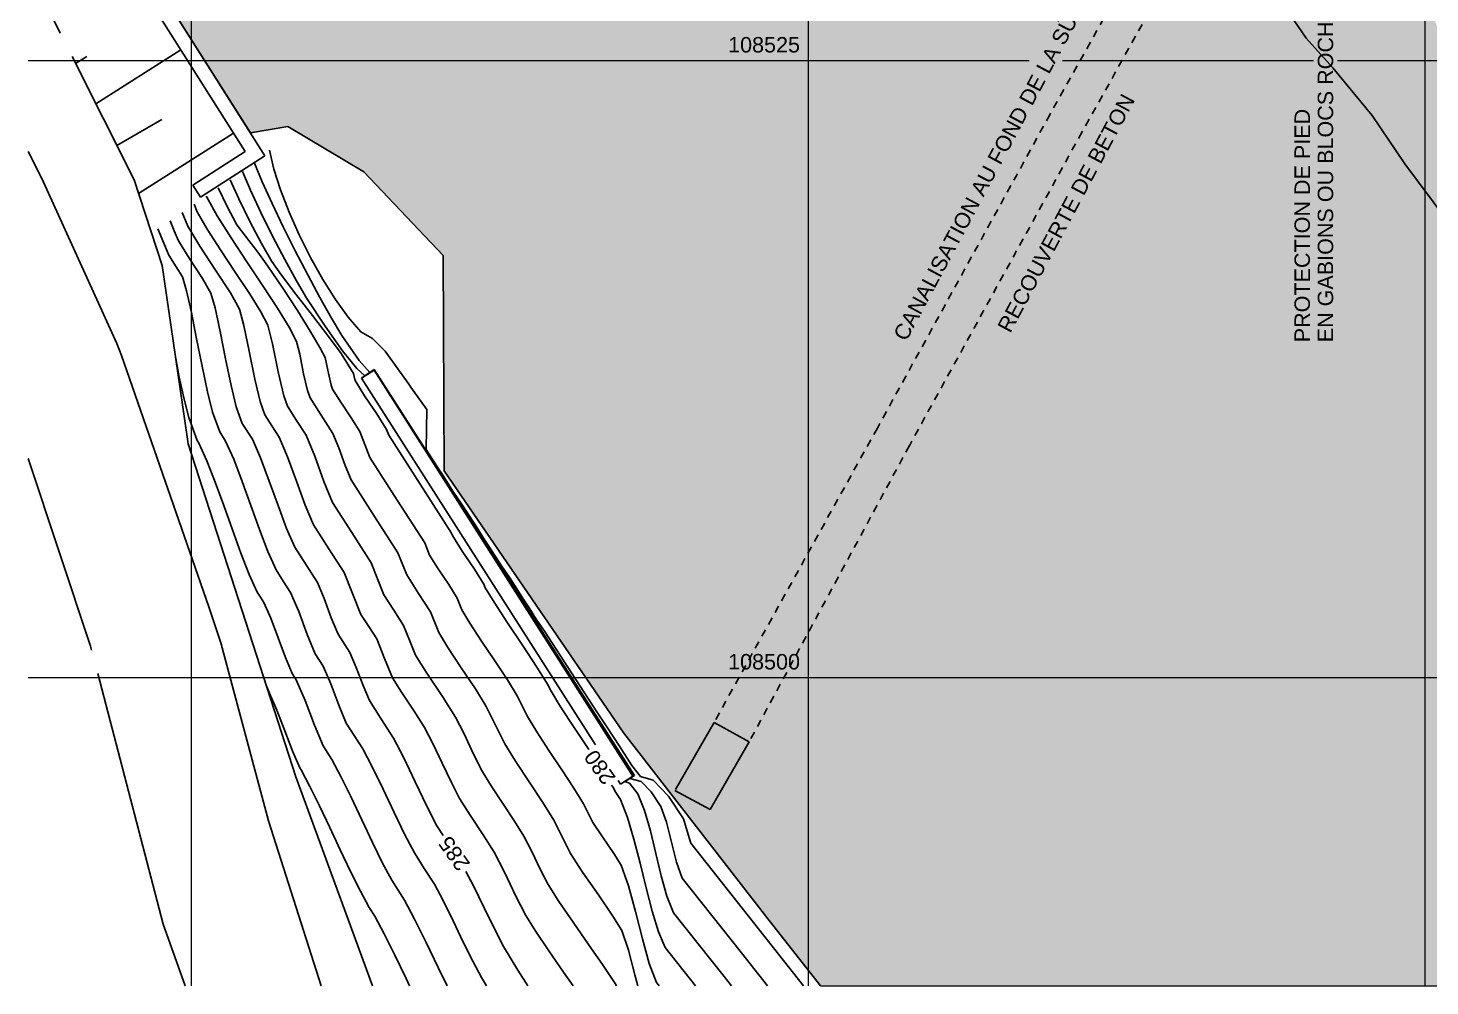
# Model space of a CAD drawing. Extents: x -427 to 62994, y 410 to 109394.
# Drawn here: x 62403.5 to 62460.3, y 108928.8 to 108967.6 of the extents above; entities that cross this region are included whole.
import ezdxf
from ezdxf.enums import TextEntityAlignment as Align

# ---------------------------------------------------------------- set-up
doc = ezdxf.new("R2010")
doc.units = 0
doc.header["$MEASUREMENT"] = 0
doc.linetypes.add('DOT', pattern=[0.55, 0.3, -0.25])
doc.layers.add('0_Hatch', color=2, linetype='Continuous', lineweight=9)
for name, color, linetype in [('Bâti', 7, 'Continuous'), ('colore lago', 131, 'Continuous'), ('coordinate', 2, 'Continuous'), ('curve livello 1m', 2, 'Continuous'), ('curve livello 5m', 7, 'Continuous'), ('Limite fiume', 6, 'Continuous'), ('LIN018CO', 6, 'Continuous'), ('pendenze', 2, 'Continuous'), ('Strade', 7, 'Continuous'), ('TalusHautBas', 7, 'Continuous'), ('TEXT035', 1, 'Continuous')]:
    doc.layers.add(name, color=color, linetype=linetype)
doc.layers.add('Colori bordi', color=5, linetype='Continuous', plot=False)
doc.styles.add('ARIAL', font='arial.ttf')

msp = doc.modelspace()

# ---------------------------------------------------------------- hatches: boundary and pattern name
at = {"layer": '0_Hatch', "true_color": 0xf8991e}
h = msp.add_hatch(dxfattribs=at)
h.set_pattern_fill('ANGLE', color=30)
h.set_pattern_definition([(0, (0, 0), (0, 0.275), [0.2, -0.075]), (90, (0, 0), (-0.275, 2e-17), [0.2, -0.075])])
h.paths.add_polyline_path([(62468.409, 108957.003), (62467.144, 108958.416), (62465.909, 108959.943), (62464.494, 108961.413), (62463.416, 108963.055), (62462.433, 108964.598), (62461.319, 108966.025), (62460.529, 108967.905), (62459.803, 108968.991), (62458.795, 108970.645), (62457.973, 108971.375), (62457.094, 108972.239), (62455.993, 108975.81), (62455.871, 108978.561), (62455.792, 108980.208), (62456.42, 108981.778), (62456.894, 108982.71), (62457.613, 108984.278), (62456.509, 108985.599), (62456.633, 108985.7), (62456.419, 108985.949), (62453.27, 108989.621), (62452.571, 108988.881), (62451.931, 108987.799), (62451.145, 108985.883), (62451.055, 108983.353), (62449.575, 108982.899), (62450.034, 108981.375), (62450.747, 108979.687), (62451.638, 108977.403), (62452.406, 108974.905), (62453.016, 108973.053), (62453.447, 108970.675), (62454.247, 108968.775), (62455.3, 108967.229), (62456.379, 108966.017), (62457.985, 108964.093), (62459.301, 108962.127), (62461.001, 108959.854), (62463.088, 108957.246), (62465.279, 108954.634), (62467.569, 108951.889), (62469.668, 108948.981), (62472.032, 108946.318), (62474.248, 108943.738), (62475.735, 108941.798), (62476.939, 108940.292), (62478.241, 108939.125), (62479.592, 108937.814), (62481.303, 108936.879), (62482.843, 108936.479), (62484.36, 108936.084), (62486.038, 108935.671), (62487.784, 108935.2), (62489.707, 108934.754), (62491.342, 108934.309), (62493.613, 108933.634), (62495.338, 108933.017), (62497.131, 108932.113), (62498.589, 108931.324), (62500.264, 108930.613), (62498.702, 108932.306), (62498.964, 108936.565), (62494.56, 108942.47), (62494.094, 108942.387), (62491.728, 108942.168), (62490.366, 108941.843), (62488.567, 108941.556), (62486.75, 108941.369), (62484.924, 108941.242), (62483.53, 108941.069), (62482.371, 108941.51), (62481.143, 108942.081), (62480.244, 108942.831), (62478.618, 108944.608), (62477.232, 108946.035), (62475.899, 108947.805), (62474.402, 108950.082), (62472.478, 108952.044), (62471.217, 108953.682), (62469.657, 108955.46)])
at = {"layer": 'colore lago', "ltscale": 2.5}
h = msp.add_hatch(color=256, dxfattribs=at)
h.dxf.hatch_style = 1
h.paths.add_polyline_path([(62403.499, 108977.658), (62404.097, 108976.694), (62408.916, 108969.059), (62412.513, 108963.385), (62414.029, 108963.649), (62417.111, 108961.802), (62420.321, 108958.422), (62420.36, 108949.694), (62427.644, 108939.064), (62433.439, 108931.59), (62435.62, 108928.82), (62504.445, 108928.82), (62502.417, 108930.828), (62500.274, 108930.602), (62498.589, 108931.324), (62497.131, 108932.113), (62495.338, 108933.017), (62493.613, 108933.634), (62491.905, 108934.167), (62489.707, 108934.754), (62487.784, 108935.2), (62486.027, 108935.577), (62484.36, 108936.084), (62482.854, 108936.418), (62481.303, 108936.879), (62479.592, 108937.814), (62478.241, 108939.125), (62476.939, 108940.292), (62475.735, 108941.798), (62474.248, 108943.738), (62472.032, 108946.318), (62469.668, 108948.981), (62467.569, 108951.889), (62465.279, 108954.634), (62463.088, 108957.246), (62461.001, 108959.854), (62459.301, 108962.127), (62457.985, 108964.093), (62456.379, 108966.017), (62455.3, 108967.229), (62454.247, 108968.775), (62453.447, 108970.675), (62453.016, 108973.053), (62452.406, 108974.905), (62451.638, 108977.403), (62450.902, 108979.29), (62450.747, 108979.687), (62450.034, 108981.375), (62449.575, 108982.899), (62451.055, 108983.353), (62451.145, 108985.883), (62451.918, 108987.768), (62451.47, 108991.694), (62446.435, 108996.988), (62437.346, 109006.227), (62431.087, 109012.674), (62423.709, 109020.312), (62417.08, 109027.37), (62407.871, 109037.702), (62404.726, 109041.749), (62403.499, 109043.471)])

# ---------------------------------------------------------------- linework, layer by layer
at = {"layer": 'Bâti', "linetype": 'DOT'}
for p, q in [((62450.851, 108974.742), (62444.924, 108964.14)), ((62452.144, 108974.02), (62446.217, 108963.418)), ((62444.924, 108964.14), (62437.922, 108951.426)), ((62446.221, 108963.426), (62439.219, 108950.712)), ((62437.922, 108951.426), (62431.302, 108939.493)), ((62439.222, 108950.717), (62432.727, 108938.715))]:
    msp.add_line(p, q, dxfattribs=at)
at = {"layer": 'Bâti', "linetype": 'Continuous'}
for p, q in [((62408.426, 108968.748), (62412.302, 108962.634)), ((62408.916, 108969.059), (62413.101, 108962.457)), ((62412.302, 108962.634), (62410.174, 108961.274)), ((62413.101, 108962.457), (62410.486, 108960.785)), ((62410.486, 108960.785), (62410.174, 108961.274)), ((62417.525, 108953.801), (62417.016, 108953.448)), ((62417.521, 108953.771), (62417.016, 108953.448)), ((62426.494, 108938.588), (62417.016, 108953.448)), ((62428.014, 108937.32), (62417.521, 108953.771)), ((62428.08, 108937.342), (62417.525, 108953.801)), ((62431.302, 108939.493), (62429.738, 108936.778)), ((62432.727, 108938.715), (62431.302, 108939.493)), ((62432.727, 108938.715), (62431.145, 108935.968)), ((62427.509, 108936.997), (62427.413, 108937.146)), ((62428.08, 108937.342), (62427.509, 108936.997)), ((62428.014, 108937.32), (62427.509, 108936.997)), ((62431.145, 108935.968), (62429.72, 108936.746))]:
    msp.add_line(p, q, dxfattribs=at)
at = {"layer": 'Colori bordi', "linetype": 'Continuous', "lineweight": 0, "flags": 128}
msp.add_lwpolyline([(62408.916, 108969.059), (62412.513, 108963.385), (62414.029, 108963.649), (62417.111, 108961.802), (62420.321, 108958.422), (62420.36, 108949.694), (62427.644, 108939.064), (62433.439, 108931.59), (62435.62, 108928.82), (62504.445, 108928.82), (62502.417, 108930.828), (62500.274, 108930.602), (62498.702, 108932.306), (62498.964, 108936.565), (62489.965, 108948.96), (62481.395, 108960.763), (62478.514, 108960.076), (62470.616, 108966.48), (62469.87, 108969.607)], dxfattribs=at)
at = {"layer": 'coordinate', "linetype": 'Continuous', "lineweight": 0}
for p, q in [((62410.112, 109126.32), (62410.112, 108928.82)), ((62435.112, 109126.32), (62435.112, 108928.82)), ((62460.112, 109126.32), (62460.112, 108928.82)), ((62403.499, 108966.319), (62444.079, 108966.319)), ((62445.428, 108966.319), (62455.599, 108966.319)), ((62456.569, 108966.319), (62546.999, 108966.319)), ((62403.499, 108941.319), (62474.425, 108941.319))]:
    msp.add_line(p, q, dxfattribs=at)
at = {"layer": 'curve livello 1m', "flags": 128}
for points in [[(62413.29, 108962.682), (62413.462, 108961.921), (62413.729, 108961.076), (62414.076, 108960.176), (62414.488, 108959.251), (62414.949, 108958.332), (62415.445, 108957.45), (62415.96, 108956.634), (62416.478, 108955.915), (62416.985, 108955.322), (62417.46, 108955.057), (62417.974, 108954.542), (62418.549, 108953.735), (62418.832, 108953.339), (62419.111, 108952.948), (62419.66, 108952.179), (62419.648, 108951.377), (62419.633, 108950.562), (62420.195, 108949.688), (62420.265, 108949.579), (62420.334, 108949.471), (62420.472, 108949.256), (62420.747, 108948.829), (62421.047, 108948.391), (62421.603, 108947.527), (62421.878, 108947.101), (62422.014, 108946.889), (62422.15, 108946.678), (62422.687, 108945.845), (62423.025, 108945.351), (62423.566, 108944.511), (62423.833, 108944.097), (62424.098, 108943.687), (62424.459, 108943.159), (62425.522, 108941.513), (62426.55, 108939.921), (62426.958, 108939.325), (62427.216, 108938.926), (62427.472, 108938.53), (62427.977, 108937.748), (62428.326, 108937.307), (62428.747, 108937.189), (62428.837, 108937.164), (62429.46, 108936.511), (62430.068, 108935.588), (62430.216, 108935.096), (62430.364, 108934.605), (62433.111, 108931.136), (62434.927, 108928.82)], [(62433.469, 108928.82), (62432.412, 108930.168), (62430.015, 108933.194), (62429.779, 108933.838), (62429.579, 108934.644), (62429.378, 108935.451), (62429.142, 108936.098), (62429.142, 108936.098), (62428.754, 108936.687), (62428.356, 108937.103), (62428.356, 108937.103), (62428.097, 108937.176), (62427.897, 108937.232), (62428.059, 108937.335), (62427.611, 108938.033), (62427.4, 108938.364), (62427.177, 108938.712), (62427.071, 108938.878), (62426.848, 108939.226), (62426.742, 108939.392), (62425.853, 108940.777), (62425.425, 108941.449), (62424.541, 108942.827), (62424.108, 108943.506), (62423.887, 108943.85), (62423.779, 108944.02), (62423.67, 108944.191), (62423.449, 108944.534), (62423.231, 108944.877), (62422.791, 108945.563), (62422.571, 108945.907), (62422.133, 108946.591), (62422.077, 108946.678), (62421.968, 108946.848), (62421.913, 108946.935), (62421.803, 108947.106), (62421.693, 108947.279), (62421.474, 108947.62), (62421.252, 108947.968), (62420.816, 108948.648), (62420.704, 108948.823), (62420.487, 108949.162), (62420.431, 108949.25), (62420.322, 108949.42), (62420.294, 108949.464), (62420.24, 108949.548), (62420.212, 108949.592), (62420.157, 108949.677), (62419.933, 108950.029), (62419.499, 108950.705), (62419.273, 108951.059), (62418.841, 108951.734), (62418.727, 108951.911), (62418.512, 108952.248), (62418.398, 108952.426), (62418.182, 108952.762), (62417.954, 108953.12), (62417.524, 108953.79), (62417.347, 108953.678), (62416.913, 108954.162), (62416.217, 108955.181), (62416.217, 108955.181), (62415.797, 108955.884), (62415.329, 108956.717), (62414.833, 108957.639), (62414.332, 108958.609), (62413.844, 108959.586), (62413.391, 108960.53), (62412.994, 108961.399), (62412.674, 108962.153)], [(62432.01, 108928.82), (62431.713, 108929.2), (62429.666, 108931.783), (62429.396, 108932.453), (62429.16, 108933.282), (62428.941, 108934.192), (62428.723, 108935.102), (62428.487, 108935.934), (62428.215, 108936.608), (62428.215, 108936.608), (62427.875, 108937.043), (62427.677, 108937.099), (62427.781, 108937.165), (62427.885, 108937.232), (62428.034, 108937.327), (62427.84, 108937.629), (62427.377, 108938.355), (62427.28, 108938.505), (62427.048, 108938.869), (62426.952, 108939.019), (62426.72, 108939.383), (62426.337, 108939.98), (62425.406, 108941.44), (62425.026, 108942.031), (62424.092, 108943.496), (62423.997, 108943.643), (62423.763, 108944.011), (62423.529, 108944.378), (62423.435, 108944.525), (62422.965, 108945.261), (62422.778, 108945.553), (62422.307, 108946.291), (62422.121, 108946.581), (62422.003, 108946.766), (62421.957, 108946.838), (62421.839, 108947.023), (62421.792, 108947.095), (62421.556, 108947.465), (62421.464, 108947.61), (62420.991, 108948.35), (62420.807, 108948.638), (62420.57, 108949.009), (62420.478, 108949.152), (62420.36, 108949.337), (62420.314, 108949.409), (62420.255, 108949.502), (62420.232, 108949.538), (62420.173, 108949.63), (62420.15, 108949.666), (62419.676, 108950.41), (62419.493, 108950.694), (62419.018, 108951.439), (62418.836, 108951.723), (62418.598, 108952.096), (62418.508, 108952.237), (62418.27, 108952.61), (62418.179, 108952.751), (62417.702, 108953.499), (62417.522, 108953.779), (62417.154, 108953.544), (62416.825, 108953.837), (62416.249, 108954.554), (62415.537, 108955.549), (62414.8, 108956.676), (62414.8, 108956.676), (62414.378, 108957.391), (62413.902, 108958.258), (62413.409, 108959.206), (62412.934, 108960.163), (62412.514, 108961.059), (62412.186, 108961.821)], [(62428.213, 108928.82), (62428.098, 108929.266), (62427.841, 108930.265), (62427.563, 108931.067), (62427.563, 108931.067), (62427.207, 108931.649), (62426.615, 108932.509), (62425.978, 108933.428), (62425.487, 108934.188), (62425.487, 108934.188), (62425.15, 108934.857), (62424.804, 108935.544), (62424.804, 108935.544), (62424.364, 108936.253), (62423.808, 108937.095), (62423.254, 108937.932), (62422.824, 108938.627), (62422.824, 108938.627), (62422.448, 108939.387), (62422.072, 108940.146), (62422.072, 108940.146), (62421.629, 108940.858), (62421.06, 108941.713), (62420.516, 108942.535), (62420.146, 108943.146), (62420.146, 108943.146), (62419.806, 108943.98), (62419.326, 108944.728), (62418.849, 108945.472), (62418.849, 108945.472), (62418.489, 108946.371), (62417.542, 108947.848), (62416.595, 108949.323), (62416.352, 108949.913), (62416.098, 108950.621), (62415.854, 108951.211), (62415.854, 108951.211), (62415.385, 108951.942), (62414.928, 108952.656), (62414.928, 108952.656), (62414.823, 108952.947), (62414.668, 108953.623), (62414.51, 108954.415), (62414.38, 108954.937), (62414.38, 108954.937), (62414.085, 108955.511), (62413.609, 108956.285), (62413.016, 108957.193), (62412.369, 108958.165), (62411.732, 108959.132), (62411.167, 108960.026), (62410.739, 108960.778), (62410.739, 108960.778), (62410.72, 108960.825)], [(62411.209, 108961.157), (62411.563, 108960.399), (62411.966, 108959.666), (62412.309, 108959.196), (62412.807, 108958.552), (62413.224, 108957.992), (62413.826, 108957.095), (62414.414, 108956.187), (62414.932, 108955.356), (62415.324, 108954.693), (62415.535, 108954.285), (62415.652, 108953.774), (62415.784, 108953.167), (62415.843, 108953.003), (62416.17, 108952.47), (62416.6, 108951.842), (62416.941, 108951.291), (62417.149, 108950.761), (62417.356, 108950.232), (62418.465, 108948.503), (62419.576, 108946.772), (62419.777, 108946.27), (62420.117, 108945.719), (62420.55, 108945.085), (62420.893, 108944.53), (62421.083, 108944.066), (62421.405, 108943.522), (62421.88, 108942.797), (62422.418, 108941.994), (62422.929, 108941.218), (62423.324, 108940.575), (62423.741, 108939.732), (62424.12, 108939.111), (62424.607, 108938.367), (62425.132, 108937.579), (62425.625, 108936.828), (62426.013, 108936.194), (62426.391, 108935.444), (62426.776, 108934.858), (62427.242, 108934.187), (62427.539, 108933.718), (62427.843, 108932.881), (62428.125, 108931.835), (62428.398, 108930.732), (62428.675, 108929.723), (62428.969, 108928.962), (62429.081, 108928.82)], [(62425.589, 108928.82), (62425.2, 108929.378), (62424.609, 108930.237), (62424.087, 108931.02), (62423.679, 108931.677), (62423.679, 108931.677), (62423.274, 108932.461), (62422.805, 108933.43), (62422.386, 108934.245), (62422.386, 108934.245), (62421.95, 108934.937), (62421.418, 108935.738), (62420.99, 108936.418), (62420.99, 108936.418), (62420.657, 108937.063), (62420.28, 108937.853), (62419.902, 108938.643), (62419.569, 108939.288), (62419.569, 108939.288), (62419.148, 108939.955), (62418.636, 108940.722), (62418.273, 108941.308), (62418.273, 108941.308), (62417.953, 108942.093), (62417.632, 108942.879), (62417.632, 108942.879), (62417.312, 108943.379), (62416.993, 108943.876), (62416.993, 108943.876), (62416.654, 108944.722), (62416.315, 108945.568), (62416.315, 108945.568), (62415.694, 108946.537), (62415.073, 108947.505), (62414.733, 108948.298), (62414.377, 108949.278), (62414.021, 108950.258), (62413.681, 108951.052), (62413.681, 108951.052), (62413.385, 108951.512), (62413.098, 108951.961), (62413.098, 108951.961), (62412.901, 108952.508), (62412.686, 108953.411), (62412.459, 108954.537), (62412.246, 108955.583), (62412.069, 108956.243), (62412.069, 108956.243), (62411.701, 108956.899), (62411.099, 108957.819), (62410.458, 108958.791), (62409.974, 108959.604), (62409.974, 108959.604), (62409.743, 108960.16)], [(62427.352, 108928.82), (62427.295, 108928.918), (62426.81, 108929.644), (62426.215, 108930.503), (62425.591, 108931.399), (62425.019, 108932.24), (62424.583, 108932.933), (62424.583, 108932.933), (62424.273, 108933.531), (62423.915, 108934.272), (62423.595, 108934.894), (62423.595, 108934.894), (62423.22, 108935.499), (62422.745, 108936.216), (62422.274, 108936.93), (62421.907, 108937.523), (62421.907, 108937.523), (62421.558, 108938.21), (62421.169, 108939.03), (62420.821, 108939.717), (62420.821, 108939.717), (62420.297, 108940.546), (62419.661, 108941.499), (62419.209, 108942.227), (62419.209, 108942.227), (62418.964, 108942.828), (62418.719, 108943.429), (62418.719, 108943.429), (62418.319, 108944.053), (62417.921, 108944.674), (62417.921, 108944.674), (62417.662, 108945.321), (62417.402, 108945.969), (62417.402, 108945.969), (62416.618, 108947.192), (62415.834, 108948.414), (62415.484, 108949.263), (62415.118, 108950.282), (62414.768, 108951.132), (62414.768, 108951.132), (62414.385, 108951.727), (62414.013, 108952.309), (62414.013, 108952.309), (62413.862, 108952.728), (62413.64, 108953.7), (62413.412, 108954.838), (62413.224, 108955.59), (62413.224, 108955.59), (62412.938, 108956.134), (62412.469, 108956.882), (62411.897, 108957.747), (62411.302, 108958.644), (62410.762, 108959.488), (62410.357, 108960.191), (62410.357, 108960.191), (62410.231, 108960.493)], [(62422.079, 108928.82), (62421.872, 108929.166), (62421.872, 108929.166), (62421.534, 108929.797), (62421.139, 108930.598), (62420.723, 108931.462), (62420.32, 108932.28), (62419.968, 108932.945), (62419.968, 108932.945), (62419.559, 108933.581), (62419.156, 108934.209), (62419.156, 108934.209), (62418.772, 108934.944), (62418.337, 108935.843), (62417.886, 108936.797), (62417.451, 108937.696), (62417.066, 108938.43), (62417.066, 108938.43), (62416.716, 108938.973), (62416.399, 108939.47), (62416.399, 108939.47), (62416.091, 108940.192), (62415.766, 108941.056), (62415.458, 108941.778), (62415.458, 108941.778), (62415.137, 108942.279), (62414.811, 108943.057), (62414.468, 108943.988), (62414.141, 108944.765), (62414.141, 108944.765), (62413.846, 108945.226), (62413.551, 108945.686), (62413.222, 108946.419), (62412.879, 108947.313), (62412.529, 108948.289), (62412.179, 108949.265), (62411.836, 108950.16), (62411.507, 108950.893), (62411.507, 108950.893), (62411.268, 108951.267), (62410.978, 108952.069), (62410.772, 108952.894), (62410.553, 108953.93), (62410.331, 108955.046), (62410.118, 108956.109), (62409.923, 108956.987), (62409.758, 108957.548), (62409.758, 108957.548), (62409.503, 108957.962), (62409.208, 108958.431), (62409.208, 108958.431), (62409.138, 108958.599), (62408.766, 108959.496)], [(62409.484, 108954.243), (62409.626, 108953.484), (62409.824, 108952.597), (62410.017, 108951.849), (62410.353, 108950.919), (62410.421, 108950.813), (62410.746, 108950.098), (62411.085, 108949.236), (62411.431, 108948.285), (62411.78, 108947.304), (62412.126, 108946.354), (62412.464, 108945.491), (62412.79, 108944.777), (62412.922, 108944.571), (62413.055, 108944.364), (62413.335, 108943.719), (62413.632, 108942.922), (62413.928, 108942.126), (62414.209, 108941.481), (62414.371, 108941.228), (62414.729, 108940.391), (62415.105, 108939.388), (62415.463, 108938.551), (62415.815, 108938.001), (62416.182, 108937.308), (62416.593, 108936.467), (62417.027, 108935.553), (62417.461, 108934.638), (62417.872, 108933.798), (62418.239, 108933.105), (62418.759, 108932.296), (62419.168, 108931.524), (62419.635, 108930.575), (62420.118, 108929.573), (62420.489, 108928.82)], [(62413.15, 108941.009), (62413.281, 108940.683), (62413.284, 108940.678), (62413.585, 108939.996), (62413.905, 108939.154), (62414.225, 108938.313), (62414.526, 108937.631), (62414.564, 108937.572), (62414.918, 108936.908), (62415.312, 108936.112), (62415.73, 108935.237), (62416.156, 108934.335), (62416.574, 108933.46), (62416.968, 108932.664), (62417.322, 108932.001), (62417.55, 108931.646), (62417.932, 108930.932), (62418.365, 108930.061), (62418.822, 108929.116), (62418.965, 108928.82)]]:
    msp.add_lwpolyline(points, dxfattribs=at)
at = {"layer": 'curve livello 5m', "flags": 128}
for points in [[(62411.697, 108961.489), (62412.038, 108960.717), (62412.486, 108959.802), (62412.96, 108958.902), (62413.383, 108958.171), (62413.383, 108958.171), (62413.769, 108957.622), (62414.357, 108956.851), (62415.032, 108955.982), (62415.679, 108955.139), (62416.184, 108954.445), (62416.184, 108954.445), (62416.691, 108953.632), (62416.745, 108953.387), (62416.758, 108953.351), (62417.136, 108952.734), (62417.634, 108952.007), (62418.028, 108951.37), (62418.028, 108951.37), (62418.117, 108951.142), (62419.389, 108949.159), (62420.663, 108947.173), (62420.705, 108947.068), (62421.094, 108946.439), (62421.588, 108945.714), (62421.98, 108945.08), (62421.98, 108945.08), (62422.019, 108944.985), (62422.387, 108944.365), (62422.929, 108943.538), (62423.542, 108942.622), (62424.125, 108941.737), (62424.575, 108941.004), (62424.575, 108941.004), (62424.658, 108940.836), (62425.086, 108940.136), (62425.636, 108939.296), (62426.228, 108938.406), (62426.23, 108938.403)], [(62420.325, 108934.913), (62420.073, 108935.314), (62419.662, 108936.11), (62419.196, 108937.086), (62418.729, 108938.063), (62418.318, 108938.859), (62417.802, 108939.658), (62417.336, 108940.389), (62417.077, 108940.995), (62416.804, 108941.722), (62416.545, 108942.329), (62416.065, 108943.077), (62415.791, 108943.731), (62415.503, 108944.513), (62415.228, 108945.167), (62414.77, 108945.881), (62414.312, 108946.595), (62413.979, 108947.353), (62413.63, 108948.287), (62413.276, 108949.28), (62412.927, 108950.214), (62412.594, 108950.972), (62412.183, 108951.614), (62411.94, 108952.288), (62411.73, 108953.146), (62411.507, 108954.227), (62411.286, 108955.34), (62411.083, 108956.294), (62410.914, 108956.896), (62410.565, 108957.491), (62410.027, 108958.304), (62409.591, 108959.018), (62409.423, 108959.422), (62409.254, 108959.828)], [(62427.15, 108936.961), (62427.222, 108936.843), (62427.222, 108936.843), (62427.294, 108936.7), (62427.514, 108936.369), (62427.792, 108935.651), (62428.054, 108934.77), (62428.304, 108933.797), (62428.549, 108932.8), (62428.796, 108931.851), (62429.05, 108931.018), (62429.318, 108930.372), (62429.318, 108930.372), (62430.547, 108928.82)], [(62423.752, 108928.82), (62423.349, 108929.463), (62422.776, 108930.421), (62422.413, 108931.11), (62421.986, 108931.986), (62421.554, 108932.874), (62421.246, 108933.463)]]:
    msp.add_lwpolyline(points, dxfattribs=at)
at = {"layer": 'Limite fiume', "linetype": 'Continuous'}
for p, q in [((62414.029, 108963.649), (62412.513, 108963.385)), ((62414.029, 108963.649), (62417.111, 108961.802)), ((62417.111, 108961.802), (62420.321, 108958.422)), ((62420.321, 108958.422), (62420.36, 108949.694)), ((62420.36, 108949.694), (62427.644, 108939.064)), ((62427.644, 108939.064), (62433.439, 108931.59)), ((62433.439, 108931.59), (62435.62, 108928.82))]:
    msp.add_line(p, q, dxfattribs=at)
at = {"layer": 'LIN018CO', "lineweight": 0}
msp.add_spline([(62456.146, 108969.442), (62456.146, 108971.001), (62456.745, 108970.102), (62464.932, 108976.435)], degree=3, dxfattribs=at)
at = {"layer": 'pendenze', "linetype": 'Continuous'}
for p, q in [((62405.427, 108966.194), (62405.887, 108966.475)), ((62406.245, 108964.566), (62409.693, 108966.751)), ((62407.092, 108962.881), (62408.926, 108963.926)), ((62407.975, 108960.936), (62411.83, 108963.38))]:
    msp.add_line(p, q, dxfattribs=at)
at = {"layer": 'Strade', "linetype": 'Continuous', "flags": 128}
for points in [[(62403.499, 108962.631), (62404.062, 108961.532), (62407.099, 108954.849), (62407.287, 108954.371), (62410.826, 108944.187), (62411.314, 108942.722), (62413.24, 108935.517), (62415.377, 108928.82)], [(62403.499, 108950.192), (62406.035, 108942.589), (62406.076, 108942.432)], [(62406.326, 108941.475), (62408.977, 108931.33), (62409.865, 108928.82)]]:
    msp.add_lwpolyline(points, dxfattribs=at)
at = {"layer": 'TalusHautBas', "linetype": 'Continuous'}
for p, q in [((62404.805, 108967.432), (62403.499, 108970.032)), ((62407.796, 108961.479), (62405.286, 108966.475)), ((62408.935, 108958.013), (62407.796, 108961.479)), ((62408.935, 108958.013), (62409.838, 108951.808)), ((62409.838, 108951.808), (62409.991, 108950.782)), ((62414.351, 108937.294), (62409.991, 108950.782)), ((62417.457, 108928.82), (62414.351, 108937.294))]:
    msp.add_line(p, q, dxfattribs=at)
at = {"layer": 'TalusHautBas', "linetype": 'Continuous', "flags": 128}
msp.add_lwpolyline([(62461.001, 108959.854), (62459.301, 108962.127), (62457.985, 108964.093), (62456.379, 108966.017), (62455.3, 108967.229), (62454.247, 108968.775)], dxfattribs=at)

# ---------------------------------------------------------------- texts
at = {"layer": 'coordinate', "color": 1, "style": 'ARIAL'}
for s, p in [('EN GABIONS OU BLOCS ROCHER', (62456.397, 108954.902)), ('PROTECTION DE PIED', (62455.454, 108954.902))]:
    msp.add_text(s, height=0.625, rotation=90.0001, dxfattribs=at).set_placement(p)
for s, rotation, p in [('108525', 0.0001, (62434.787, 108966.645)), ('108500', 0.0001, (62434.787, 108941.645)), ('280', 125.1835, (62426.507, 108938.454)), ('285', 125.1835, (62420.605, 108934.958))]:
    msp.add_text(s, height=0.625, rotation=rotation, dxfattribs=at).set_placement(p, align=Align.RIGHT)
at = {"layer": 'TEXT035', "linetype": 'Continuous', "lineweight": 0, "style": 'ARIAL'}
for s, p in [('CANALISATION AU FOND DE LA SÛRE', (62439.092, 108954.904)), ('RECOUVERTE DE BETON', (62443.311, 108955.239))]:
    msp.add_text(s, height=0.625, rotation=61.885, dxfattribs=at).set_placement(p)

doc.saveas('drawing.dxf')
